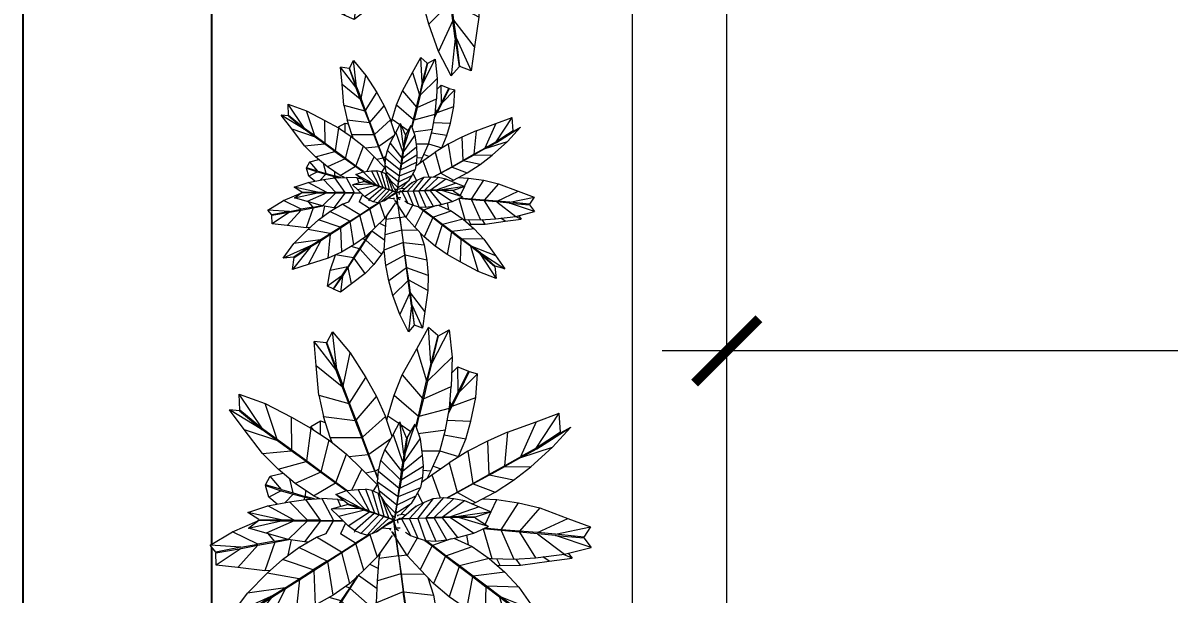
# Model space of a CAD drawing. Header units: inches. Extents: x 274208 to 641690, y -81912 to 129129.
# Drawn here: x 411490 to 412825, y 90688 to 91354 of the extents above; entities that cross this region are included whole.
import ezdxf

# ---------------------------------------------------------------- set-up
doc = ezdxf.new("R2010")
doc.units = ezdxf.units.IN
doc.header["$MEASUREMENT"] = 0
doc.set_wipeout_variables(frame=1)
doc.header["$PDMODE"] = 3
for name, color, linetype, lineweight in [('03.Manh', 251, 'Continuous', 13), ('08.Dim', 156, 'Continuous', 15), ('NOI THAT-Interior', 8, 'Continuous', 13)]:
    doc.layers.add(name, color=color, linetype=linetype, lineweight=lineweight)
doc.layers.add('NET VUA', color=143, linetype='Continuous')
doc.styles.add('TT5_Text Dim', font='hoatbif.shx', dxfattribs={"width": 0.6})
doc.dimstyles.new('TT5_Dim 1-75', dxfattribs={"dimscale": 75, "dimtxt": 2.2, "dimasz": 1, "dimexe": 1, "dimexo": 0.5, "dimgap": 0.5, "dimtad": 1, "dimdec": 0, "dimzin": 0, "dimdsep": 46, "dimtxsty": 'TT5_Text Dim', "dimblk": 'ARCHTICK', "dimcen": 0, "dimdle": 1, "dimclrd": 256, "dimclre": 256, "dimclrt": 1, "dimadec": 0, "dimazin": 0, "dimtfac": 0.015, "dimtdec": 0, "dimtix": 1, "dimtmove": 2, "dimatfit": 3, "dimldrblk": 'DOT', "dimfxl": 1, "dimtolj": 1, "dimtzin": 0, "dimlwd": -1, "dimlwe": -1, "dimarcsym": 1})

# ---------------------------------------------------------------- blocks, each defined once
blk = doc.blocks.new('_ARCHTICK')
at = {"color": 0, "linetype": 'ByBlock', "const_width": 0.15}
blk.add_lwpolyline([(-0.5, -0.5), (0.5, 0.5)], dxfattribs=at)
blk = doc.blocks.new('*D65')
at = {"layer": '08.Dim', "transparency": 16777216}
for p, q in [((412310, 90854.6), (412310, 91046.3)), ((420210, 90854.6), (420210, 91046.3)), ((420285, 90971.3), (412235, 90971.3))]:
    blk.add_line(p, q, dxfattribs=at)
at = {"layer": 'Defpoints', "color": 0, "transparency": 16777216}
for p in [(412310, 90971.3), (412310, 90817.1), (420210, 90817.1)]:
    blk.add_point(p, dxfattribs=at)
at = {"layer": '08.Dim', "transparency": 16777216, "xscale": 75, "yscale": 75, "zscale": 75, "rotation": 180}
blk.add_blockref('_ARCHTICK', (412310, 90971.3), dxfattribs=at)
at = {"layer": '08.Dim', "transparency": 16777216, "xscale": 75, "yscale": 75, "zscale": 75}
blk.add_blockref('_ARCHTICK', (420210, 90971.3), dxfattribs=at)
at = {"layer": '08.Dim', "color": 1, "transparency": 16777216, "insert": (416260, 91091.3), "char_height": 165, "attachment_point": 5, "style": 'TT5_Text Dim'}
blk.add_mtext('\\A1;7900', dxfattribs=at)
blk = doc.blocks.new('_DOT')
at = {"color": 1, "linetype": 'ByBlock'}
blk.add_line((-0.5, 0), (-1, 0), dxfattribs=at)
at = {"color": 1, "linetype": 'ByBlock', "const_width": 0.5}
blk.add_lwpolyline([(-0.25, 0, 1), (0.25, 0, 1)], format="xyb", close=True, dxfattribs=at)
blk = doc.blocks.new('cay03')
at = {"color": 0}
blk.add_wipeout([(-14565.900601, -4425.866432), (-14565.900405, -4425.866554), (-14565.899488, -4425.867263), (-14565.898872, -4425.867984), (-14565.898434, -4425.868509), (-14565.898586, -4425.868885), (-14565.898705, -4425.869177), (-14565.899496, -4425.869074), (-14565.900276, -4425.868845), (-14565.900106, -4425.869202), (-14565.899467, -4425.87094), (-14565.900075, -4425.870874), (-14565.90009, -4425.870892), (-14565.900004, -4425.871424), (-14565.900754, -4425.870915), (-14565.901476, -4425.870262), (-14565.901562, -4425.870343), (-14565.901683, -4425.872041), (-14565.902136, -4425.872073), (-14565.902366, -4425.872273), (-14565.902865, -4425.87152), (-14565.903272, -4425.870681), (-14565.903292, -4425.870639), (-14565.903307, -4425.87062), (-14565.903307, -4425.870596), (-14565.903325, -4425.87055), (-14565.903323, -4425.870624), (-14565.903551, -4425.871014), (-14565.903809, -4425.870336), (-14565.903885, -4425.87001), (-14565.904121, -4425.870313), (-14565.904514, -4425.870441), (-14565.904355, -4425.869892), (-14565.904259, -4425.869473), (-14565.904162, -4425.869056), (-14565.904107, -4425.868815), (-14565.904116, -4425.868721), (-14565.904194, -4425.869049), (-14565.904296, -4425.869467), (-14565.904396, -4425.869884), (-14565.904537, -4425.87044), (-14565.904843, -4425.870286), (-14565.904969, -4425.869854), (-14565.905617, -4425.870584), (-14565.907087, -4425.871798), (-14565.907068, -4425.871447), (-14565.907089, -4425.871437), (-14565.907649, -4425.871482), (-14565.907355, -4425.87056), (-14565.906919, -4425.86963), (-14565.90658, -4425.868963), (-14565.906603, -4425.868961), (-14565.906557, -4425.868924), (-14565.906517, -4425.868858), (-14565.906623, -4425.868949), (-14565.906828, -4425.868622), (-14565.906786, -4425.868456), (-14565.906983, -4425.868526), (-14565.907717, -4425.868718), (-14565.908748, -4425.868848), (-14565.909578, -4425.868957), (-14565.909543, -4425.868532), (-14565.909556, -4425.868513), (-14565.909556, -4425.868513), (-14565.909556, -4425.868513), (-14565.909556, -4425.868513), (-14565.909556, -4425.868513), (-14565.909556, -4425.868513), (-14565.909556, -4425.868513), (-14565.909556, -4425.868513), (-14565.909556, -4425.868513), (-14565.909556, -4425.868513), (-14565.909556, -4425.868513), (-14565.909543, -4425.868532), (-14565.909556, -4425.868513), (-14565.909938, -4425.868335), (-14565.90923, -4425.867689), (-14565.908401, -4425.867113), (-14565.907754, -4425.866717), (-14565.907073, -4425.866378), (-14565.906924, -4425.866321), (-14565.907089, -4425.866294), (-14565.907828, -4425.866105), (-14565.908543, -4425.865851), (-14565.909468, -4425.865381), (-14565.910218, -4425.865006), (-14565.90995, -4425.864673), (-14565.908988, -4425.864883), (-14565.908369, -4425.865001), (-14565.90775, -4425.86512), (-14565.907499, -4425.865168), (-14565.907567, -4425.865123), (-14565.907743, -4425.865088), (-14565.908361, -4425.864965), (-14565.908979, -4425.864842), (-14565.909949, -4425.86465), (-14565.910165, -4425.864289), (-14565.909218, -4425.864152), (-14565.90867, -4425.864145), (-14565.908891, -4425.863939), (-14565.908755, -4425.86356), (-14565.90804, -4425.863895), (-14565.90754, -4425.864116), (-14565.90739, -4425.864183), (-14565.907267, -4425.864199), (-14565.907524, -4425.864082), (-14565.908021, -4425.863857), (-14565.908748, -4425.863537), (-14565.908681, -4425.863248), (-14565.907858, -4425.863266), (-14565.90703, -4425.863407), (-14565.906403, -4425.863563), (-14565.905792, -4425.863786), (-14565.905764, -4425.8638), (-14565.905982, -4425.863476), (-14565.906363, -4425.86281), (-14565.906702, -4425.862123), (-14565.907102, -4425.861151), (-14565.907429, -4425.860366), (-14565.906774, -4425.860285), (-14565.906187, -4425.861113), (-14565.905859, -4425.861647), (-14565.905531, -4425.862183), (-14565.905204, -4425.862718), (-14565.904876, -4425.863254), (-14565.904548, -4425.863788), (-14565.904336, -4425.864138), (-14565.904335, -4425.864114), (-14565.904536, -4425.863779), (-14565.90486, -4425.863242), (-14565.905186, -4425.862704), (-14565.90551, -4425.862167), (-14565.905834, -4425.861629), (-14565.90616, -4425.861092), (-14565.90676, -4425.86027), (-14565.906961, -4425.859937), (-14565.906239, -4425.860544), (-14565.905526, -4425.861271), (-14565.905041, -4425.861852), (-14565.904601, -4425.862474), (-14565.904351, -4425.862903), (-14565.904347, -4425.862404), (-14565.904269, -4425.861646), (-14565.904123, -4425.860901), (-14565.903794, -4425.859917), (-14565.903534, -4425.85912), (-14565.903166, -4425.859336), (-14565.903191, -4425.859721), (-14565.903157, -4425.859649), (-14565.903142, -4425.859333), (-14565.902817, -4425.859066), (-14565.902581, -4425.859855), (-14565.902419, -4425.859708), (-14565.90228, -4425.860505), (-14565.902101, -4425.861491), (-14565.902062, -4425.862198), (-14565.902068, -4425.862308), (-14565.901841, -4425.862028), (-14565.901344, -4425.861519), (-14565.900555, -4425.860921), (-14565.899921, -4425.860432), (-14565.900041, -4425.860906), (-14565.900661, -4425.86167), (-14565.900689, -4425.861709), (-14565.900645, -4425.861715), (-14565.900632, -4425.861696), (-14565.900023, -4425.860918), (-14565.899427, -4425.860837), (-14565.899734, -4425.861746), (-14565.900178, -4425.862652), (-14565.900522, -4425.863304), (-14565.900911, -4425.863919), (-14565.901347, -4425.864486), (-14565.901547, -4425.864692), (-14565.900949, -4425.864465), (-14565.900203, -4425.864304), (-14565.899447, -4425.864215), (-14565.898689, -4425.864193), (-14565.897656, -4425.8643), (-14565.896821, -4425.864381), (-14565.896951, -4425.864786), (-14565.897924, -4425.864938), (-14565.898545, -4425.86505), (-14565.89885, -4425.865105), (-14565.898668, -4425.865109), (-14565.898539, -4425.865087), (-14565.897918, -4425.864978), (-14565.896944, -4425.864808), (-14565.896613, -4425.865068), (-14565.897447, -4425.865537), (-14565.898383, -4425.865911), (-14565.899104, -4425.866152), (-14565.899844, -4425.866328)], dxfattribs=at)
for p, q in [((-14565.902817, -4425.859066), (-14565.903188, -4425.86032)), ((-14565.903142, -4425.859333), (-14565.902817, -4425.859066)), ((-14565.902542, -4425.859983), (-14565.902817, -4425.859066)), ((-14565.903794, -4425.859917), (-14565.903534, -4425.85912)), ((-14565.903231, -4425.860318), (-14565.903534, -4425.85912)), ((-14565.903534, -4425.85912), (-14565.903166, -4425.859336)), ((-14565.903166, -4425.859336), (-14565.903231, -4425.860318)), ((-14565.903188, -4425.86032), (-14565.903142, -4425.859333)), ((-14565.903192, -4425.859721), (-14565.903158, -4425.859653)), ((-14565.902582, -4425.859856), (-14565.902419, -4425.859708)), ((-14565.902419, -4425.859708), (-14565.902538, -4425.860017)), ((-14565.90228, -4425.860505), (-14565.902419, -4425.859708)), ((-14565.906774, -4425.860285), (-14565.907429, -4425.860366)), ((-14565.906961, -4425.859937), (-14565.906239, -4425.860544)), ((-14565.90616, -4425.861092), (-14565.906961, -4425.859937)), ((-14565.90676, -4425.86027), (-14565.906961, -4425.859937)), ((-14565.906774, -4425.860285), (-14565.906187, -4425.861113)), ((-14565.90616, -4425.861092), (-14565.90676, -4425.86027)), ((-14565.904123, -4425.860901), (-14565.903794, -4425.859917)), ((-14565.903256, -4425.860947), (-14565.903794, -4425.859917)), ((-14565.90322, -4425.86095), (-14565.902542, -4425.859983)), ((-14565.902381, -4425.860979), (-14565.902542, -4425.859983)), ((-14565.906187, -4425.861113), (-14565.907429, -4425.860366)), ((-14565.907102, -4425.861151), (-14565.907429, -4425.860366)), ((-14565.906239, -4425.860544), (-14565.905526, -4425.861271)), ((-14565.905834, -4425.861629), (-14565.906239, -4425.860544)), ((-14565.903231, -4425.860318), (-14565.903256, -4425.860947)), ((-14565.903188, -4425.86032), (-14565.90322, -4425.86095)), ((-14565.90228, -4425.860505), (-14565.902423, -4425.860727)), ((-14565.902101, -4425.861491), (-14565.90228, -4425.860505)), ((-14565.900661, -4425.86167), (-14565.899921, -4425.860432)), ((-14565.900555, -4425.860921), (-14565.899921, -4425.860432)), ((-14565.899921, -4425.860432), (-14565.900041, -4425.860906)), ((-14565.905834, -4425.861629), (-14565.90616, -4425.861092)), ((-14565.904269, -4425.861646), (-14565.904123, -4425.860901)), ((-14565.904123, -4425.860901), (-14565.903283, -4425.861577)), ((-14565.903256, -4425.860947), (-14565.903283, -4425.861577)), ((-14565.903231, -4425.861156), (-14565.903262, -4425.861077)), ((-14565.90322, -4425.86095), (-14565.90325, -4425.861578)), ((-14565.90325, -4425.861578), (-14565.902381, -4425.860979)), ((-14565.902302, -4425.861735), (-14565.902381, -4425.860979)), ((-14565.901344, -4425.861519), (-14565.900555, -4425.860921)), ((-14565.900994, -4425.862153), (-14565.900555, -4425.860921)), ((-14565.900041, -4425.860906), (-14565.900661, -4425.86167)), ((-14565.900632, -4425.861696), (-14565.899427, -4425.860837)), ((-14565.900632, -4425.861696), (-14565.900023, -4425.860918)), ((-14565.900023, -4425.860918), (-14565.899427, -4425.860837)), ((-14565.899427, -4425.860837), (-14565.899734, -4425.861746)), ((-14565.907102, -4425.861151), (-14565.905859, -4425.861647)), ((-14565.906702, -4425.862123), (-14565.907102, -4425.861151)), ((-14565.906187, -4425.861113), (-14565.905859, -4425.861647)), ((-14565.90551, -4425.862167), (-14565.905526, -4425.861271)), ((-14565.905041, -4425.861852), (-14565.905526, -4425.861271)), ((-14565.902101, -4425.861491), (-14565.902312, -4425.861646)), ((-14565.902062, -4425.862198), (-14565.902101, -4425.861491)), ((-14565.905531, -4425.862183), (-14565.905859, -4425.861647)), ((-14565.905834, -4425.861629), (-14565.90551, -4425.862167)), ((-14565.905041, -4425.861852), (-14565.905186, -4425.862704)), ((-14565.904601, -4425.862474), (-14565.905041, -4425.861852)), ((-14565.904347, -4425.862404), (-14565.904269, -4425.861646)), ((-14565.903308, -4425.862206), (-14565.904269, -4425.861646)), ((-14565.903283, -4425.861577), (-14565.903308, -4425.862206)), ((-14565.90325, -4425.861578), (-14565.90328, -4425.862208)), ((-14565.90328, -4425.862208), (-14565.902302, -4425.861735)), ((-14565.902292, -4425.862496), (-14565.902302, -4425.861735)), ((-14565.901841, -4425.862028), (-14565.901344, -4425.861519)), ((-14565.901344, -4425.861519), (-14565.901328, -4425.862638)), ((-14565.900661, -4425.86167), (-14565.900994, -4425.862153)), ((-14565.900632, -4425.861696), (-14565.900968, -4425.862178)), ((-14565.900968, -4425.862178), (-14565.899734, -4425.861746)), ((-14565.90069, -4425.861709), (-14565.900646, -4425.861715)), ((-14565.899734, -4425.861746), (-14565.900178, -4425.862652)), ((-14565.906702, -4425.862123), (-14565.905531, -4425.862183)), ((-14565.906702, -4425.862123), (-14565.906363, -4425.86281)), ((-14565.905204, -4425.862718), (-14565.905531, -4425.862183)), ((-14565.905186, -4425.862704), (-14565.90551, -4425.862167)), ((-14565.903308, -4425.862206), (-14565.903334, -4425.862801)), ((-14565.90328, -4425.862208), (-14565.903311, -4425.862837)), ((-14565.90327, -4425.861991), (-14565.903299, -4425.861957)), ((-14565.902062, -4425.862198), (-14565.902295, -4425.862321)), ((-14565.902292, -4425.862586), (-14565.901841, -4425.862028)), ((-14565.902068, -4425.862309), (-14565.902062, -4425.862198)), ((-14565.901841, -4425.862028), (-14565.901661, -4425.863121)), ((-14565.900994, -4425.862153), (-14565.901328, -4425.862638)), ((-14565.900968, -4425.862178), (-14565.901306, -4425.862659)), ((-14565.900869, -4425.861969), (-14565.900805, -4425.861943)), ((-14565.90486, -4425.863242), (-14565.904601, -4425.862474)), ((-14565.904216, -4425.863136), (-14565.904601, -4425.862474)), ((-14565.904351, -4425.862906), (-14565.904347, -4425.862404)), ((-14565.903923, -4425.862586), (-14565.904347, -4425.862404)), ((-14565.90407, -4425.863003), (-14565.903918, -4425.862577)), ((-14565.903918, -4425.862577), (-14565.903703, -4425.863134)), ((-14565.903918, -4425.862577), (-14565.903708, -4425.863705)), ((-14565.903915, -4425.862589), (-14565.903473, -4425.862777)), ((-14565.903685, -4425.863134), (-14565.903404, -4425.86266)), ((-14565.903404, -4425.86266), (-14565.903675, -4425.863707)), ((-14565.903151, -4425.863158), (-14565.903404, -4425.86266)), ((-14565.903302, -4425.862632), (-14565.903325, -4425.862611)), ((-14565.903311, -4425.862837), (-14565.902292, -4425.862496)), ((-14565.902686, -4425.863192), (-14565.902292, -4425.862586)), ((-14565.902301, -4425.8626), (-14565.902292, -4425.862496)), ((-14565.902292, -4425.862586), (-14565.901996, -4425.863606)), ((-14565.901328, -4425.862638), (-14565.901661, -4425.863121)), ((-14565.901642, -4425.86314), (-14565.901306, -4425.862659)), ((-14565.901306, -4425.862659), (-14565.900178, -4425.862652)), ((-14565.901188, -4425.862434), (-14565.901136, -4425.862417)), ((-14565.900178, -4425.862652), (-14565.900522, -4425.863304)), ((-14565.906363, -4425.86281), (-14565.905204, -4425.862718)), ((-14565.906363, -4425.86281), (-14565.905982, -4425.863476)), ((-14565.904876, -4425.863254), (-14565.905204, -4425.862718)), ((-14565.905186, -4425.862704), (-14565.90486, -4425.863242)), ((-14565.904265, -4425.863527), (-14565.90407, -4425.863003)), ((-14565.90407, -4425.863003), (-14565.903685, -4425.863987)), ((-14565.903311, -4425.862837), (-14565.903312, -4425.862843)), ((-14565.901497, -4425.862882), (-14565.901456, -4425.862873)), ((-14565.908748, -4425.863537), (-14565.908681, -4425.863248)), ((-14565.908681, -4425.863248), (-14565.908021, -4425.863857)), ((-14565.907858, -4425.863266), (-14565.908681, -4425.863248)), ((-14565.907524, -4425.864082), (-14565.907858, -4425.863266)), ((-14565.90703, -4425.863407), (-14565.907858, -4425.863266)), ((-14565.906403, -4425.863563), (-14565.90703, -4425.863407)), ((-14565.907028, -4425.864231), (-14565.90703, -4425.863407)), ((-14565.905982, -4425.863476), (-14565.904876, -4425.863254)), ((-14565.905982, -4425.863476), (-14565.905556, -4425.864109)), ((-14565.904548, -4425.863788), (-14565.904876, -4425.863254)), ((-14565.90486, -4425.863242), (-14565.904536, -4425.863779)), ((-14565.904536, -4425.863779), (-14565.904216, -4425.863136)), ((-14565.90417, -4425.863268), (-14565.904216, -4425.863136)), ((-14565.904154, -4425.863228), (-14565.904188, -4425.863217)), ((-14565.903703, -4425.863134), (-14565.903708, -4425.863705)), ((-14565.903706, -4425.863361), (-14565.903682, -4425.863368)), ((-14565.903685, -4425.863134), (-14565.903675, -4425.863707)), ((-14565.903657, -4425.863989), (-14565.903151, -4425.863158)), ((-14565.902983, -4425.863712), (-14565.903151, -4425.863158)), ((-14565.903076, -4425.86341), (-14565.902748, -4425.86334)), ((-14565.90295, -4425.863836), (-14565.902686, -4425.863192)), ((-14565.90233, -4425.864089), (-14565.902686, -4425.863192)), ((-14565.901661, -4425.863121), (-14565.901996, -4425.863606)), ((-14565.90198, -4425.863619), (-14565.901642, -4425.86314)), ((-14565.901782, -4425.863296), (-14565.901747, -4425.863289)), ((-14565.901642, -4425.86314), (-14565.900522, -4425.863304)), ((-14565.900522, -4425.863304), (-14565.900911, -4425.863919)), ((-14565.908891, -4425.863939), (-14565.908755, -4425.86356)), ((-14565.908755, -4425.86356), (-14565.90804, -4425.863895)), ((-14565.908748, -4425.863537), (-14565.908021, -4425.863857)), ((-14565.908021, -4425.863857), (-14565.907524, -4425.864082)), ((-14565.906403, -4425.863563), (-14565.906503, -4425.864322)), ((-14565.905792, -4425.863786), (-14565.906403, -4425.863563)), ((-14565.905957, -4425.864451), (-14565.905792, -4425.863786)), ((-14565.905766, -4425.863799), (-14565.905792, -4425.863786)), ((-14565.905556, -4425.864109), (-14565.904548, -4425.863788)), ((-14565.904337, -4425.864136), (-14565.904548, -4425.863788)), ((-14565.904536, -4425.863779), (-14565.904337, -4425.864112)), ((-14565.904328, -4425.863891), (-14565.904265, -4425.863527)), ((-14565.903662, -4425.86427), (-14565.904265, -4425.863527)), ((-14565.903708, -4425.863705), (-14565.903685, -4425.863987)), ((-14565.903675, -4425.863707), (-14565.903657, -4425.863989)), ((-14565.903638, -4425.864272), (-14565.902983, -4425.863712)), ((-14565.902881, -4425.864092), (-14565.902983, -4425.863712)), ((-14565.901996, -4425.863606), (-14565.90233, -4425.864089)), ((-14565.902316, -4425.8641), (-14565.90198, -4425.863619)), ((-14565.902068, -4425.863711), (-14565.902041, -4425.863706)), ((-14565.90198, -4425.863619), (-14565.900911, -4425.863919)), ((-14565.910165, -4425.864289), (-14565.909218, -4425.864152)), ((-14565.909218, -4425.864152), (-14565.908209, -4425.86414)), ((-14565.908361, -4425.864965), (-14565.909218, -4425.864152)), ((-14565.90804, -4425.863895), (-14565.908891, -4425.863939)), ((-14565.908669, -4425.864147), (-14565.908891, -4425.863939)), ((-14565.90745, -4425.864175), (-14565.908209, -4425.86414)), ((-14565.907743, -4425.865088), (-14565.908209, -4425.86414)), ((-14565.90804, -4425.863895), (-14565.90754, -4425.864116)), ((-14565.907679, -4425.864165), (-14565.90754, -4425.864116)), ((-14565.90739, -4425.864183), (-14565.90754, -4425.864116)), ((-14565.907266, -4425.8642), (-14565.907524, -4425.864082)), ((-14565.906696, -4425.864275), (-14565.90745, -4425.864175)), ((-14565.907127, -4425.86521), (-14565.90745, -4425.864175)), ((-14565.905952, -4425.864451), (-14565.906696, -4425.864275)), ((-14565.90653, -4425.865218), (-14565.906696, -4425.864275)), ((-14565.905113, -4425.864692), (-14565.905556, -4425.864109)), ((-14565.90434, -4425.864252), (-14565.904328, -4425.863891)), ((-14565.90434, -4425.864252), (-14565.903618, -4425.864836)), ((-14565.904297, -4425.864611), (-14565.90434, -4425.864252)), ((-14565.90364, -4425.864553), (-14565.904328, -4425.863891)), ((-14565.903685, -4425.863987), (-14565.903662, -4425.86427)), ((-14565.903655, -4425.864043), (-14565.903682, -4425.864037)), ((-14565.903662, -4425.86427), (-14565.90364, -4425.864553)), ((-14565.903657, -4425.863989), (-14565.903638, -4425.864272)), ((-14565.903638, -4425.864272), (-14565.90362, -4425.864554)), ((-14565.90362, -4425.864554), (-14565.902881, -4425.864092)), ((-14565.902927, -4425.863927), (-14565.902663, -4425.864572)), ((-14565.902826, -4425.864459), (-14565.902881, -4425.864092)), ((-14565.90233, -4425.864089), (-14565.902663, -4425.864572)), ((-14565.902653, -4425.864581), (-14565.902316, -4425.8641)), ((-14565.902401, -4425.864216), (-14565.902422, -4425.864222)), ((-14565.902405, -4425.864227), (-14565.902401, -4425.864216)), ((-14565.902401, -4425.864216), (-14565.902387, -4425.86417)), ((-14565.902358, -4425.864128), (-14565.902334, -4425.864126)), ((-14565.902316, -4425.8641), (-14565.901347, -4425.864486)), ((-14565.900911, -4425.863919), (-14565.901347, -4425.864486)), ((-14565.900203, -4425.864304), (-14565.899447, -4425.864215)), ((-14565.899447, -4425.864215), (-14565.899784, -4425.865274)), ((-14565.899447, -4425.864215), (-14565.898689, -4425.864193)), ((-14565.898689, -4425.864193), (-14565.899165, -4425.865162)), ((-14565.898689, -4425.864193), (-14565.897656, -4425.8643)), ((-14565.90995, -4425.864673), (-14565.910218, -4425.865006)), ((-14565.908979, -4425.864842), (-14565.910165, -4425.864289)), ((-14565.909949, -4425.86465), (-14565.910165, -4425.864289)), ((-14565.90995, -4425.864673), (-14565.908988, -4425.864883)), ((-14565.908979, -4425.864842), (-14565.909949, -4425.86465)), ((-14565.90524, -4425.864735), (-14565.905952, -4425.864451)), ((-14565.905952, -4425.864451), (-14565.905916, -4425.865071)), ((-14565.905329, -4425.864411), (-14565.905421, -4425.864663)), ((-14565.905113, -4425.864692), (-14565.904327, -4425.864368)), ((-14565.904297, -4425.864611), (-14565.903595, -4425.865119)), ((-14565.904157, -4425.864904), (-14565.904297, -4425.864611)), ((-14565.90364, -4425.864553), (-14565.903618, -4425.864836)), ((-14565.90362, -4425.864554), (-14565.9036, -4425.864837)), ((-14565.9036, -4425.864837), (-14565.902826, -4425.864459)), ((-14565.902833, -4425.864838), (-14565.902653, -4425.864581)), ((-14565.902663, -4425.864572), (-14565.902827, -4425.864811)), ((-14565.902826, -4425.864814), (-14565.902826, -4425.864459)), ((-14565.902683, -4425.8646), (-14565.902692, -4425.864635)), ((-14565.902653, -4425.864581), (-14565.901812, -4425.864964)), ((-14565.901347, -4425.864486), (-14565.901812, -4425.864964)), ((-14565.901545, -4425.864691), (-14565.900949, -4425.864465)), ((-14565.901023, -4425.865498), (-14565.900949, -4425.864465)), ((-14565.900949, -4425.864465), (-14565.900203, -4425.864304)), ((-14565.900203, -4425.864304), (-14565.900403, -4425.865386)), ((-14565.897656, -4425.8643), (-14565.898545, -4425.86505)), ((-14565.897924, -4425.864938), (-14565.896821, -4425.864381)), ((-14565.897656, -4425.8643), (-14565.896821, -4425.864381)), ((-14565.896821, -4425.864381), (-14565.896951, -4425.864786)), ((-14565.908988, -4425.864883), (-14565.910218, -4425.865006)), ((-14565.909468, -4425.865381), (-14565.910218, -4425.865006)), ((-14565.909468, -4425.865381), (-14565.908369, -4425.865001)), ((-14565.908988, -4425.864883), (-14565.908369, -4425.865001)), ((-14565.908361, -4425.864965), (-14565.908979, -4425.864842)), ((-14565.90775, -4425.86512), (-14565.908369, -4425.865001)), ((-14565.908361, -4425.864965), (-14565.907743, -4425.865088)), ((-14565.906348, -4425.865149), (-14565.905786, -4425.865048)), ((-14565.905786, -4425.865048), (-14565.9054, -4425.865003)), ((-14565.905196, -4425.865717), (-14565.905786, -4425.865048)), ((-14565.904904, -4425.865751), (-14565.9054, -4425.865003)), ((-14565.9054, -4425.865003), (-14565.905023, -4425.865008)), ((-14565.90524, -4425.864735), (-14565.905252, -4425.865006)), ((-14565.905005, -4425.864834), (-14565.90524, -4425.864735)), ((-14565.904847, -4425.865038), (-14565.905113, -4425.864692)), ((-14565.905023, -4425.865008), (-14565.904656, -4425.865068)), ((-14565.904613, -4425.865784), (-14565.905023, -4425.865008)), ((-14565.904656, -4425.865068), (-14565.904368, -4425.865211)), ((-14565.904321, -4425.865818), (-14565.904656, -4425.865068)), ((-14565.904467, -4425.865163), (-14565.904119, -4425.864979)), ((-14565.904157, -4425.864904), (-14565.903573, -4425.865402)), ((-14565.904009, -4425.865188), (-14565.904157, -4425.864904)), ((-14565.903628, -4425.864712), (-14565.903609, -4425.864714)), ((-14565.903595, -4425.865119), (-14565.903618, -4425.864836)), ((-14565.9036, -4425.864837), (-14565.903581, -4425.865119)), ((-14565.903581, -4425.865119), (-14565.902826, -4425.864814)), ((-14565.902897, -4425.865087), (-14565.902826, -4425.864814)), ((-14565.90277, -4425.864747), (-14565.902784, -4425.864747)), ((-14565.901812, -4425.864964), (-14565.902279, -4425.865429)), ((-14565.901642, -4425.86561), (-14565.901666, -4425.864814)), ((-14565.898545, -4425.86505), (-14565.899165, -4425.865162)), ((-14565.897924, -4425.864938), (-14565.898545, -4425.86505)), ((-14565.897918, -4425.864978), (-14565.898539, -4425.865087)), ((-14565.896951, -4425.864786), (-14565.897924, -4425.864938)), ((-14565.897918, -4425.864978), (-14565.896944, -4425.864808)), ((-14565.897918, -4425.864978), (-14565.896613, -4425.865068)), ((-14565.896613, -4425.865068), (-14565.897447, -4425.865537)), ((-14565.896944, -4425.864808), (-14565.896613, -4425.865068)), ((-14565.908543, -4425.865851), (-14565.909468, -4425.865381)), ((-14565.908543, -4425.865851), (-14565.90775, -4425.86512)), ((-14565.907828, -4425.866105), (-14565.907131, -4425.865238)), ((-14565.907131, -4425.865238), (-14565.90775, -4425.86512)), ((-14565.907743, -4425.865088), (-14565.907127, -4425.86521)), ((-14565.907565, -4425.865124), (-14565.907499, -4425.865168)), ((-14565.906767, -4425.865309), (-14565.907131, -4425.865238)), ((-14565.906723, -4425.865291), (-14565.907127, -4425.86521)), ((-14565.907127, -4425.86524), (-14565.907107, -4425.865215)), ((-14565.906848, -4425.865339), (-14565.906348, -4425.865149)), ((-14565.906363, -4425.865596), (-14565.906848, -4425.865339)), ((-14565.905779, -4425.865652), (-14565.906848, -4425.865339)), ((-14565.905487, -4425.865685), (-14565.906348, -4425.865149)), ((-14565.904028, -4425.865851), (-14565.904368, -4425.865211)), ((-14565.904368, -4425.865211), (-14565.904089, -4425.865363)), ((-14565.904089, -4425.865363), (-14565.903716, -4425.865696)), ((-14565.903737, -4425.865884), (-14565.904089, -4425.865363)), ((-14565.904009, -4425.865188), (-14565.903552, -4425.865684)), ((-14565.903872, -4425.865357), (-14565.904009, -4425.865188)), ((-14565.903573, -4425.865402), (-14565.903595, -4425.865119)), ((-14565.903581, -4425.865119), (-14565.903563, -4425.865402)), ((-14565.903573, -4425.865402), (-14565.903552, -4425.865684)), ((-14565.903563, -4425.865402), (-14565.902897, -4425.865087)), ((-14565.903563, -4425.865402), (-14565.903544, -4425.865684)), ((-14565.903544, -4425.865684), (-14565.902977, -4425.86535)), ((-14565.902279, -4425.865429), (-14565.903099, -4425.866002)), ((-14565.903091, -4425.865518), (-14565.902977, -4425.86535)), ((-14565.902977, -4425.86535), (-14565.902897, -4425.865087)), ((-14565.902904, -4425.865108), (-14565.902279, -4425.865429)), ((-14565.902262, -4425.865724), (-14565.90231, -4425.865451)), ((-14565.900403, -4425.865386), (-14565.901023, -4425.865498)), ((-14565.900399, -4425.865409), (-14565.90102, -4425.865518)), ((-14565.900529, -4425.865409), (-14565.900511, -4425.865429)), ((-14565.899784, -4425.865274), (-14565.900403, -4425.865386)), ((-14565.899779, -4425.865302), (-14565.900399, -4425.865409)), ((-14565.900399, -4425.865409), (-14565.899844, -4425.866328)), ((-14565.900077, -4425.865328), (-14565.900055, -4425.86535)), ((-14565.899165, -4425.865162), (-14565.899784, -4425.865274)), ((-14565.899159, -4425.865194), (-14565.899779, -4425.865302)), ((-14565.899779, -4425.865302), (-14565.899104, -4425.866152)), ((-14565.899618, -4425.865244), (-14565.899586, -4425.865268)), ((-14565.899162, -4425.865162), (-14565.899115, -4425.865187)), ((-14565.898539, -4425.865087), (-14565.899159, -4425.865194)), ((-14565.899159, -4425.865194), (-14565.898383, -4425.865911)), ((-14565.898973, -4425.865128), (-14565.898771, -4425.865129)), ((-14565.898851, -4425.865105), (-14565.898664, -4425.86511)), ((-14565.898539, -4425.865087), (-14565.897447, -4425.865537)), ((-14565.907828, -4425.866105), (-14565.908543, -4425.865851)), ((-14565.906363, -4425.865615), (-14565.906907, -4425.865875)), ((-14565.905781, -4425.865683), (-14565.906907, -4425.865875)), ((-14565.906801, -4425.865824), (-14565.906587, -4425.865478)), ((-14565.906465, -4425.866085), (-14565.905488, -4425.865713)), ((-14565.906363, -4425.865596), (-14565.905779, -4425.865652)), ((-14565.906363, -4425.865615), (-14565.905781, -4425.865683)), ((-14565.905982, -4425.865661), (-14565.90597, -4425.865634)), ((-14565.905919, -4425.866351), (-14565.905196, -4425.865742)), ((-14565.905781, -4425.865683), (-14565.905488, -4425.865713)), ((-14565.905779, -4425.865652), (-14565.905487, -4425.865685)), ((-14565.905543, -4425.866473), (-14565.904904, -4425.865772)), ((-14565.905196, -4425.865742), (-14565.905488, -4425.865713)), ((-14565.905487, -4425.865685), (-14565.905196, -4425.865717)), ((-14565.905317, -4425.865704), (-14565.905325, -4425.86573)), ((-14565.905196, -4425.865717), (-14565.904904, -4425.865751)), ((-14565.904904, -4425.865772), (-14565.905196, -4425.865742)), ((-14565.905167, -4425.866546), (-14565.904612, -4425.865801)), ((-14565.904904, -4425.865751), (-14565.904613, -4425.865784)), ((-14565.904612, -4425.865801), (-14565.904904, -4425.865772)), ((-14565.904799, -4425.866561), (-14565.904322, -4425.865832)), ((-14565.904672, -4425.865778), (-14565.904676, -4425.865796)), ((-14565.904321, -4425.865818), (-14565.904613, -4425.865784)), ((-14565.904322, -4425.865832), (-14565.904612, -4425.865801)), ((-14565.904499, -4425.866492), (-14565.90403, -4425.865862)), ((-14565.90403, -4425.865862), (-14565.904322, -4425.865832)), ((-14565.904028, -4425.865851), (-14565.904321, -4425.865818)), ((-14565.904069, -4425.865859), (-14565.904081, -4425.865846)), ((-14565.90401, -4425.865865), (-14565.904033, -4425.865852)), ((-14565.903738, -4425.865891), (-14565.90403, -4425.865862)), ((-14565.903737, -4425.865884), (-14565.904028, -4425.865851)), ((-14565.903716, -4425.865696), (-14565.903697, -4425.865566)), ((-14565.90367, -4425.865819), (-14565.903714, -4425.86568)), ((-14565.903639, -4425.865805), (-14565.903662, -4425.86584)), ((-14565.903573, -4425.86573), (-14565.90351, -4425.865828)), ((-14565.903552, -4425.865586), (-14565.90356, -4425.865588)), ((-14565.90351, -4425.865828), (-14565.903552, -4425.865684)), ((-14565.903544, -4425.865684), (-14565.903507, -4425.865829)), ((-14565.903542, -4425.865722), (-14565.903519, -4425.865784)), ((-14565.903536, -4425.865744), (-14565.903517, -4425.865796)), ((-14565.90351, -4425.865828), (-14565.903462, -4425.86594)), ((-14565.903507, -4425.865829), (-14565.903393, -4425.865806)), ((-14565.903507, -4425.865829), (-14565.903462, -4425.86594)), ((-14565.902841, -4425.865828), (-14565.903462, -4425.86594)), ((-14565.90284, -4425.865833), (-14565.903462, -4425.86594)), ((-14565.903462, -4425.86594), (-14565.903196, -4425.865857)), ((-14565.903226, -4425.865718), (-14565.903222, -4425.865813)), ((-14565.903222, -4425.865813), (-14565.903196, -4425.865857)), ((-14565.903221, -4425.865865), (-14565.90322, -4425.865899)), ((-14565.903196, -4425.865857), (-14565.903145, -4425.865767)), ((-14565.903078, -4425.865958), (-14565.90284, -4425.865833)), ((-14565.90285, -4425.865827), (-14565.902841, -4425.865828)), ((-14565.902841, -4425.865828), (-14565.90285, -4425.865827)), ((-14565.902262, -4425.865724), (-14565.902841, -4425.865828)), ((-14565.90226, -4425.865732), (-14565.90284, -4425.865833)), ((-14565.902405, -4425.86575), (-14565.902403, -4425.865758)), ((-14565.901642, -4425.86561), (-14565.902262, -4425.865724)), ((-14565.90226, -4425.865732), (-14565.90164, -4425.865625)), ((-14565.90226, -4425.865732), (-14565.902137, -4425.866404)), ((-14565.901913, -4425.865673), (-14565.901919, -4425.865661)), ((-14565.901023, -4425.865498), (-14565.901642, -4425.86561)), ((-14565.90164, -4425.865625), (-14565.90102, -4425.865518)), ((-14565.90164, -4425.865625), (-14565.901367, -4425.866425)), ((-14565.901434, -4425.86559), (-14565.901444, -4425.865574)), ((-14565.90102, -4425.865518), (-14565.900601, -4425.866432)), ((-14565.900986, -4425.865492), (-14565.900971, -4425.86551)), ((-14565.897447, -4425.865537), (-14565.898383, -4425.865911)), ((-14565.907089, -4425.866294), (-14565.907828, -4425.866105)), ((-14565.90685, -4425.865903), (-14565.907089, -4425.866294)), ((-14565.906395, -4425.86612), (-14565.907073, -4425.866378)), ((-14565.906465, -4425.866085), (-14565.906907, -4425.865875)), ((-14565.905919, -4425.866351), (-14565.906465, -4425.866085)), ((-14565.905744, -4425.866903), (-14565.906319, -4425.866157)), ((-14565.906234, -4425.866198), (-14565.906255, -4425.866242)), ((-14565.903565, -4425.86612), (-14565.904246, -4425.866394)), ((-14565.904101, -4425.866294), (-14565.903738, -4425.865891)), ((-14565.903512, -4425.86595), (-14565.904083, -4425.866281)), ((-14565.903825, -4425.865884), (-14565.903824, -4425.865879)), ((-14565.903791, -4425.865878), (-14565.903616, -4425.865911)), ((-14565.903762, -4425.865881), (-14565.903586, -4425.865916)), ((-14565.903743, -4425.865884), (-14565.903743, -4425.865892)), ((-14565.903584, -4425.865916), (-14565.903738, -4425.865891)), ((-14565.903583, -4425.865911), (-14565.903737, -4425.865884)), ((-14565.903584, -4425.865916), (-14565.903648, -4425.866021)), ((-14565.903617, -4425.866288), (-14565.903565, -4425.86612)), ((-14565.903612, -4425.86627), (-14565.903599, -4425.866277)), ((-14565.903603, -4425.866292), (-14565.903554, -4425.866121)), ((-14565.903583, -4425.865911), (-14565.903596, -4425.865875)), ((-14565.903584, -4425.865916), (-14565.903497, -4425.865935)), ((-14565.903583, -4425.865911), (-14565.903495, -4425.865933)), ((-14565.903583, -4425.866173), (-14565.903553, -4425.866118)), ((-14565.903553, -4425.866114), (-14565.90358, -4425.866166)), ((-14565.903565, -4425.86612), (-14565.903512, -4425.86595)), ((-14565.903554, -4425.866121), (-14565.903504, -4425.865951)), ((-14565.903554, -4425.866121), (-14565.902992, -4425.866683)), ((-14565.903515, -4425.865959), (-14565.903484, -4425.865923)), ((-14565.903484, -4425.865923), (-14565.903512, -4425.86595)), ((-14565.903504, -4425.865951), (-14565.90348, -4425.865923)), ((-14565.903058, -4425.866531), (-14565.903504, -4425.865951)), ((-14565.9034, -4425.866086), (-14565.903504, -4425.865951)), ((-14565.903482, -4425.865926), (-14565.903484, -4425.865923)), ((-14565.903484, -4425.865923), (-14565.903482, -4425.865926)), ((-14565.903483, -4425.865981), (-14565.903482, -4425.86598)), ((-14565.903483, -4425.865981), (-14565.903483, -4425.865981)), ((-14565.90348, -4425.865923), (-14565.9034, -4425.866086)), ((-14565.903462, -4425.86594), (-14565.90348, -4425.865923)), ((-14565.903286, -4425.866235), (-14565.903462, -4425.86594)), ((-14565.903301, -4425.866216), (-14565.903462, -4425.86594)), ((-14565.90346, -4425.86601), (-14565.90346, -4425.86601)), ((-14565.903459, -4425.866012), (-14565.903459, -4425.86601)), ((-14565.903401, -4425.866086), (-14565.9034, -4425.866088)), ((-14565.9034, -4425.866086), (-14565.903058, -4425.866531)), ((-14565.9034, -4425.866088), (-14565.9034, -4425.866086)), ((-14565.9034, -4425.866086), (-14565.9034, -4425.866088)), ((-14565.903212, -4425.866332), (-14565.903191, -4425.866093)), ((-14565.903193, -4425.866096), (-14565.903207, -4425.866025)), ((-14565.903137, -4425.866029), (-14565.903191, -4425.866093)), ((-14565.903099, -4425.866002), (-14565.903097, -4425.866002)), ((-14565.902955, -4425.865981), (-14565.902195, -4425.86647)), ((-14565.899104, -4425.866152), (-14565.899844, -4425.866328)), ((-14565.898383, -4425.865911), (-14565.899104, -4425.866152)), ((-14565.907754, -4425.866717), (-14565.907073, -4425.866378)), ((-14565.906923, -4425.866321), (-14565.907089, -4425.866294)), ((-14565.907073, -4425.866378), (-14565.906325, -4425.867148)), ((-14565.905543, -4425.866473), (-14565.905919, -4425.866351)), ((-14565.905163, -4425.866659), (-14565.905744, -4425.866903)), ((-14565.905167, -4425.866546), (-14565.905543, -4425.866473)), ((-14565.905244, -4425.866532), (-14565.905163, -4425.866659)), ((-14565.905216, -4425.867121), (-14565.904707, -4425.866577)), ((-14565.904799, -4425.866561), (-14565.905167, -4425.866546)), ((-14565.905163, -4425.866659), (-14565.904921, -4425.866557)), ((-14565.905158, -4425.866672), (-14565.904892, -4425.866559)), ((-14565.904499, -4425.866492), (-14565.904799, -4425.866561)), ((-14565.904642, -4425.866525), (-14565.904707, -4425.866577)), ((-14565.904707, -4425.866577), (-14565.904478, -4425.866707)), ((-14565.904521, -4425.866973), (-14565.903722, -4425.866628)), ((-14565.904303, -4425.866438), (-14565.904499, -4425.866492)), ((-14565.903669, -4425.866458), (-14565.904489, -4425.866737)), ((-14565.904489, -4425.866737), (-14565.904402, -4425.866519)), ((-14565.903617, -4425.866288), (-14565.904402, -4425.866519)), ((-14565.904402, -4425.866519), (-14565.904246, -4425.866394)), ((-14565.904246, -4425.866394), (-14565.904083, -4425.866281)), ((-14565.903775, -4425.866798), (-14565.903722, -4425.866628)), ((-14565.90375, -4425.866802), (-14565.903702, -4425.866631)), ((-14565.903722, -4425.866628), (-14565.903669, -4425.866458)), ((-14565.903702, -4425.866631), (-14565.903653, -4425.866461)), ((-14565.903081, -4425.867296), (-14565.903702, -4425.866631)), ((-14565.903669, -4425.866458), (-14565.903617, -4425.866288)), ((-14565.903653, -4425.866461), (-14565.903603, -4425.866292)), ((-14565.902982, -4425.86707), (-14565.903653, -4425.866461)), ((-14565.903639, -4425.866357), (-14565.903614, -4425.866326)), ((-14565.902939, -4425.866844), (-14565.903603, -4425.866292)), ((-14565.903058, -4425.866531), (-14565.902992, -4425.866683)), ((-14565.90296, -4425.866757), (-14565.902195, -4425.86647)), ((-14565.902137, -4425.866404), (-14565.902362, -4425.866365)), ((-14565.902195, -4425.86647), (-14565.901714, -4425.86692)), ((-14565.901367, -4425.866425), (-14565.902137, -4425.866404)), ((-14565.901935, -4425.866714), (-14565.901795, -4425.866415)), ((-14565.901087, -4425.866429), (-14565.901523, -4425.86709)), ((-14565.900601, -4425.866432), (-14565.901367, -4425.866425)), ((-14565.901064, -4425.867361), (-14565.900405, -4425.866554)), ((-14565.900631, -4425.866432), (-14565.900405, -4425.866554)), ((-14565.899844, -4425.866328), (-14565.900601, -4425.866432)), ((-14565.900405, -4425.866554), (-14565.899884, -4425.866917)), ((-14565.908401, -4425.867113), (-14565.907754, -4425.866717)), ((-14565.906904, -4425.867393), (-14565.907754, -4425.866717)), ((-14565.905744, -4425.866903), (-14565.906325, -4425.867148)), ((-14565.905737, -4425.86692), (-14565.906316, -4425.86717)), ((-14565.906022, -4425.86702), (-14565.906053, -4425.867057)), ((-14565.905768, -4425.866934), (-14565.905785, -4425.86692)), ((-14565.905158, -4425.866672), (-14565.905737, -4425.86692)), ((-14565.905635, -4425.867581), (-14565.905737, -4425.86692)), ((-14565.905295, -4425.866731), (-14565.905307, -4425.866719)), ((-14565.905158, -4425.866672), (-14565.90508, -4425.866975)), ((-14565.904489, -4425.866737), (-14565.904521, -4425.866973)), ((-14565.904507, -4425.867228), (-14565.904521, -4425.866973)), ((-14565.903775, -4425.866798), (-14565.904507, -4425.867228)), ((-14565.903827, -4425.866968), (-14565.904452, -4425.867628)), ((-14565.90388, -4425.867138), (-14565.903827, -4425.866968)), ((-14565.903849, -4425.867143), (-14565.903799, -4425.866972)), ((-14565.903775, -4425.866798), (-14565.903827, -4425.866968)), ((-14565.903799, -4425.866972), (-14565.90375, -4425.866802)), ((-14565.903799, -4425.866972), (-14565.903538, -4425.86786)), ((-14565.90375, -4425.8668), (-14565.90378, -4425.866813)), ((-14565.903229, -4425.867521), (-14565.90375, -4425.866802)), ((-14565.902992, -4425.866683), (-14565.902939, -4425.866844)), ((-14565.902939, -4425.866844), (-14565.902982, -4425.86707)), ((-14565.902978, -4425.86673), (-14565.90296, -4425.866757)), ((-14565.902965, -4425.866768), (-14565.902639, -4425.867239)), ((-14565.902629, -4425.867231), (-14565.90296, -4425.866757)), ((-14565.902934, -4425.866795), (-14565.902911, -4425.866846)), ((-14565.902796, -4425.866993), (-14565.902807, -4425.866997)), ((-14565.901714, -4425.86692), (-14565.902629, -4425.867231)), ((-14565.901714, -4425.86692), (-14565.901237, -4425.867383)), ((-14565.901523, -4425.86709), (-14565.901565, -4425.867066)), ((-14565.899884, -4425.866917), (-14565.900605, -4425.867633)), ((-14565.899884, -4425.866917), (-14565.89941, -4425.867331)), ((-14565.90923, -4425.867689), (-14565.908401, -4425.867113)), ((-14565.907485, -4425.867637), (-14565.908401, -4425.867113)), ((-14565.906904, -4425.867393), (-14565.907485, -4425.867637)), ((-14565.906894, -4425.867418), (-14565.907472, -4425.867668)), ((-14565.906983, -4425.868526), (-14565.906894, -4425.867418)), ((-14565.906904, -4425.867393), (-14565.906325, -4425.867148)), ((-14565.906316, -4425.86717), (-14565.906894, -4425.867418)), ((-14565.906267, -4425.86827), (-14565.906316, -4425.86717)), ((-14565.905718, -4425.867673), (-14565.905216, -4425.867121)), ((-14565.904479, -4425.867438), (-14565.905216, -4425.867121)), ((-14565.904452, -4425.867628), (-14565.904507, -4425.867228)), ((-14565.90388, -4425.867138), (-14565.904303, -4425.867988)), ((-14565.90388, -4425.867138), (-14565.903985, -4425.867546)), ((-14565.903966, -4425.867548), (-14565.903849, -4425.867143)), ((-14565.903905, -4425.867333), (-14565.903933, -4425.867345)), ((-14565.903849, -4425.867143), (-14565.903782, -4425.868135)), ((-14565.903081, -4425.867296), (-14565.903229, -4425.867521)), ((-14565.902982, -4425.86707), (-14565.903081, -4425.867296)), ((-14565.903021, -4425.867287), (-14565.903068, -4425.867266)), ((-14565.902639, -4425.867239), (-14565.902949, -4425.86777)), ((-14565.902312, -4425.867716), (-14565.902639, -4425.867239)), ((-14565.902297, -4425.867704), (-14565.902629, -4425.867231)), ((-14565.901237, -4425.867383), (-14565.902297, -4425.867704)), ((-14565.901064, -4425.867361), (-14565.901523, -4425.86709)), ((-14565.901076, -4425.867381), (-14565.901508, -4425.867122)), ((-14565.901237, -4425.867383), (-14565.900806, -4425.867945)), ((-14565.901076, -4425.867381), (-14565.90113, -4425.867525)), ((-14565.900618, -4425.867658), (-14565.901076, -4425.867381)), ((-14565.900605, -4425.867633), (-14565.901064, -4425.867361)), ((-14565.89941, -4425.867331), (-14565.900145, -4425.867906)), ((-14565.89941, -4425.867331), (-14565.898872, -4425.867984)), ((-14565.909938, -4425.868335), (-14565.90923, -4425.867689)), ((-14565.908066, -4425.867882), (-14565.90923, -4425.867689)), ((-14565.907485, -4425.867637), (-14565.908066, -4425.867882)), ((-14565.907472, -4425.867668), (-14565.90805, -4425.867916)), ((-14565.907717, -4425.868718), (-14565.907472, -4425.867668)), ((-14565.906172, -4425.868292), (-14565.905718, -4425.867673)), ((-14565.904719, -4425.868009), (-14565.905718, -4425.867673)), ((-14565.904455, -4425.867617), (-14565.904719, -4425.868009)), ((-14565.904705, -4425.868019), (-14565.904451, -4425.867637)), ((-14565.904472, -4425.867669), (-14565.904488, -4425.867665)), ((-14565.904303, -4425.867988), (-14565.904452, -4425.867628)), ((-14565.903985, -4425.867546), (-14565.904303, -4425.867988)), ((-14565.904149, -4425.867773), (-14565.904119, -4425.867814)), ((-14565.904135, -4425.867913), (-14565.9041, -4425.867707)), ((-14565.903888, -4425.867801), (-14565.904135, -4425.867913)), ((-14565.903966, -4425.867548), (-14565.903782, -4425.868135)), ((-14565.903538, -4425.86786), (-14565.903782, -4425.868135)), ((-14565.903229, -4425.867521), (-14565.903538, -4425.86786)), ((-14565.903397, -4425.868036), (-14565.903407, -4425.867717)), ((-14565.90339, -4425.867794), (-14565.903406, -4425.867796)), ((-14565.90338, -4425.868036), (-14565.903394, -4425.8677)), ((-14565.903316, -4425.867617), (-14565.902949, -4425.86777)), ((-14565.902312, -4425.867716), (-14565.902799, -4425.868601)), ((-14565.90239, -4425.867604), (-14565.902371, -4425.867601)), ((-14565.901983, -4425.868194), (-14565.902312, -4425.867716)), ((-14565.901965, -4425.868179), (-14565.902297, -4425.867704)), ((-14565.900618, -4425.867658), (-14565.900726, -4425.868076)), ((-14565.900162, -4425.867933), (-14565.900618, -4425.867658)), ((-14565.900145, -4425.867906), (-14565.900605, -4425.867633)), ((-14565.908646, -4425.868127), (-14565.909938, -4425.868335)), ((-14565.908629, -4425.868166), (-14565.909578, -4425.868957)), ((-14565.908646, -4425.868127), (-14565.909556, -4425.868513)), ((-14565.909543, -4425.868532), (-14565.908629, -4425.868166)), ((-14565.908748, -4425.868848), (-14565.90805, -4425.867916)), ((-14565.908646, -4425.868127), (-14565.908066, -4425.867882)), ((-14565.90805, -4425.867916), (-14565.908629, -4425.868166)), ((-14565.906099, -4425.868191), (-14565.906267, -4425.86827)), ((-14565.906197, -4425.868237), (-14565.906146, -4425.868253)), ((-14565.904719, -4425.868009), (-14565.905071, -4425.868531)), ((-14565.905052, -4425.868544), (-14565.904705, -4425.868019)), ((-14565.904763, -4425.868106), (-14565.904783, -4425.868103)), ((-14565.904223, -4425.868765), (-14565.904705, -4425.868019)), ((-14565.904135, -4425.867913), (-14565.904139, -4425.868469)), ((-14565.904139, -4425.868469), (-14565.903397, -4425.868036)), ((-14565.903384, -4425.868488), (-14565.903397, -4425.868036)), ((-14565.903364, -4425.868488), (-14565.90338, -4425.868036)), ((-14565.902932, -4425.868276), (-14565.90338, -4425.868036)), ((-14565.901983, -4425.868194), (-14565.902416, -4425.869201)), ((-14565.901983, -4425.868194), (-14565.901655, -4425.868669)), ((-14565.900806, -4425.867945), (-14565.901965, -4425.868179)), ((-14565.901633, -4425.868652), (-14565.901965, -4425.868179)), ((-14565.901941, -4425.868257), (-14565.901912, -4425.868255)), ((-14565.900806, -4425.867945), (-14565.900432, -4425.868554)), ((-14565.900162, -4425.867933), (-14565.900276, -4425.868845)), ((-14565.900162, -4425.867933), (-14565.899704, -4425.86821)), ((-14565.899685, -4425.868179), (-14565.900145, -4425.867906)), ((-14565.899704, -4425.86821), (-14565.899496, -4425.869074)), ((-14565.899247, -4425.868487), (-14565.899704, -4425.86821)), ((-14565.898872, -4425.867984), (-14565.899685, -4425.868179)), ((-14565.899225, -4425.86845), (-14565.899685, -4425.868179)), ((-14565.898872, -4425.867984), (-14565.898434, -4425.868509)), ((-14565.909556, -4425.868513), (-14565.909938, -4425.868335)), ((-14565.909543, -4425.868532), (-14565.909578, -4425.868957)), ((-14565.907717, -4425.868718), (-14565.906983, -4425.868526)), ((-14565.906267, -4425.86827), (-14565.906983, -4425.868526)), ((-14565.906828, -4425.868622), (-14565.906786, -4425.868455)), ((-14565.906365, -4425.868608), (-14565.906828, -4425.868622)), ((-14565.906623, -4425.868949), (-14565.906828, -4425.868622)), ((-14565.906571, -4425.868946), (-14565.906172, -4425.868292)), ((-14565.905071, -4425.868531), (-14565.906172, -4425.868292)), ((-14565.905071, -4425.868531), (-14565.905423, -4425.869054)), ((-14565.905402, -4425.869069), (-14565.905052, -4425.868544)), ((-14565.905158, -4425.868661), (-14565.905123, -4425.868651)), ((-14565.905104, -4425.86858), (-14565.905088, -4425.868597)), ((-14565.905075, -4425.868564), (-14565.905071, -4425.86853)), ((-14565.905075, -4425.868578), (-14565.905075, -4425.868564)), ((-14565.905067, -4425.868565), (-14565.905075, -4425.868564)), ((-14565.905052, -4425.868544), (-14565.90463, -4425.869415)), ((-14565.904134, -4425.868543), (-14565.904223, -4425.868765)), ((-14565.904168, -4425.868629), (-14565.904126, -4425.868631)), ((-14565.904088, -4425.869027), (-14565.904139, -4425.868469)), ((-14565.903384, -4425.868488), (-14565.904088, -4425.869027)), ((-14565.903386, -4425.868461), (-14565.903366, -4425.868453)), ((-14565.903384, -4425.868488), (-14565.903372, -4425.868941)), ((-14565.903364, -4425.868488), (-14565.902612, -4425.869016)), ((-14565.903346, -4425.868941), (-14565.903364, -4425.868488)), ((-14565.902799, -4425.868601), (-14565.902932, -4425.868276)), ((-14565.902416, -4425.869201), (-14565.902799, -4425.868601)), ((-14565.901906, -4425.868266), (-14565.901887, -4425.868335)), ((-14565.901633, -4425.868652), (-14565.900432, -4425.868554)), ((-14565.901302, -4425.869125), (-14565.901633, -4425.868652)), ((-14565.900432, -4425.868554), (-14565.900106, -4425.869202)), ((-14565.899247, -4425.868487), (-14565.898586, -4425.868885)), ((-14565.899247, -4425.868487), (-14565.898705, -4425.869177)), ((-14565.898576, -4425.868863), (-14565.899225, -4425.86845)), ((-14565.899225, -4425.86845), (-14565.898434, -4425.868509)), ((-14565.898434, -4425.868509), (-14565.898576, -4425.868863)), ((-14565.908748, -4425.868848), (-14565.909578, -4425.868957)), ((-14565.907717, -4425.868718), (-14565.908748, -4425.868848)), ((-14565.906919, -4425.86963), (-14565.906571, -4425.868946)), ((-14565.906517, -4425.868858), (-14565.906623, -4425.868949)), ((-14565.906603, -4425.868961), (-14565.90656, -4425.868926)), ((-14565.90658, -4425.868963), (-14565.906603, -4425.868961)), ((-14565.906571, -4425.868946), (-14565.905423, -4425.869054)), ((-14565.905423, -4425.869054), (-14565.905775, -4425.869577)), ((-14565.904223, -4425.868765), (-14565.90463, -4425.869415)), ((-14565.904403, -4425.869052), (-14565.904194, -4425.869049)), ((-14565.904296, -4425.869467), (-14565.904194, -4425.869049)), ((-14565.904117, -4425.868724), (-14565.904194, -4425.869049)), ((-14565.904162, -4425.869056), (-14565.904108, -4425.868817)), ((-14565.903986, -4425.869582), (-14565.904088, -4425.869027)), ((-14565.903372, -4425.868941), (-14565.903986, -4425.869582)), ((-14565.903358, -4425.869395), (-14565.903372, -4425.868941)), ((-14565.902678, -4425.869575), (-14565.903346, -4425.868941)), ((-14565.903331, -4425.869395), (-14565.903346, -4425.868941)), ((-14565.902612, -4425.869016), (-14565.902678, -4425.869575)), ((-14565.902609, -4425.8689), (-14565.902612, -4425.869016)), ((-14565.901655, -4425.868669), (-14565.901972, -4425.869753)), ((-14565.901327, -4425.869146), (-14565.901655, -4425.868669)), ((-14565.900276, -4425.868845), (-14565.900289, -4425.868841)), ((-14565.899496, -4425.869074), (-14565.900276, -4425.868845)), ((-14565.898586, -4425.868885), (-14565.898705, -4425.869177)), ((-14565.905402, -4425.869069), (-14565.90575, -4425.869594)), ((-14565.905099, -4425.870022), (-14565.905402, -4425.869069)), ((-14565.90463, -4425.869415), (-14565.905099, -4425.870022)), ((-14565.904259, -4425.869473), (-14565.904162, -4425.869056)), ((-14565.904162, -4425.869056), (-14565.904077, -4425.869087)), ((-14565.903358, -4425.869395), (-14565.903809, -4425.870336)), ((-14565.903366, -4425.869151), (-14565.90334, -4425.869138)), ((-14565.903358, -4425.869395), (-14565.903345, -4425.869849)), ((-14565.903314, -4425.869847), (-14565.903331, -4425.869395)), ((-14565.903331, -4425.869395), (-14565.902868, -4425.870348)), ((-14565.901972, -4425.869753), (-14565.902416, -4425.869201)), ((-14565.901327, -4425.869146), (-14565.901476, -4425.870262)), ((-14565.900998, -4425.869622), (-14565.901327, -4425.869146)), ((-14565.900106, -4425.869202), (-14565.901302, -4425.869125)), ((-14565.900969, -4425.8696), (-14565.901302, -4425.869125)), ((-14565.900106, -4425.869202), (-14565.899756, -4425.870166)), ((-14565.898705, -4425.869177), (-14565.899496, -4425.869074)), ((-14565.907355, -4425.87056), (-14565.906919, -4425.86963)), ((-14565.905775, -4425.869577), (-14565.906919, -4425.86963)), ((-14565.905775, -4425.869577), (-14565.906127, -4425.870098)), ((-14565.90575, -4425.869594), (-14565.906099, -4425.87012)), ((-14565.905617, -4425.870584), (-14565.90575, -4425.869594)), ((-14565.904296, -4425.869467), (-14565.90478, -4425.869609)), ((-14565.904396, -4425.869884), (-14565.904296, -4425.869467)), ((-14565.904355, -4425.869892), (-14565.904259, -4425.869473)), ((-14565.904259, -4425.869473), (-14565.90395, -4425.869741)), ((-14565.903809, -4425.870336), (-14565.903986, -4425.869582)), ((-14565.903345, -4425.869849), (-14565.903551, -4425.871014)), ((-14565.903323, -4425.870624), (-14565.903345, -4425.869849)), ((-14565.903017, -4425.870972), (-14565.903314, -4425.869847)), ((-14565.903307, -4425.87062), (-14565.903314, -4425.869847)), ((-14565.902678, -4425.869575), (-14565.902868, -4425.870348)), ((-14565.902597, -4425.870046), (-14565.90269, -4425.869624)), ((-14565.902565, -4425.87004), (-14565.902676, -4425.869554)), ((-14565.90213, -4425.869557), (-14565.902666, -4425.869468)), ((-14565.901476, -4425.870262), (-14565.901972, -4425.869753)), ((-14565.900998, -4425.869622), (-14565.900754, -4425.870915)), ((-14565.90067, -4425.870099), (-14565.900998, -4425.869622)), ((-14565.900969, -4425.8696), (-14565.899756, -4425.870166)), ((-14565.900638, -4425.870073), (-14565.900969, -4425.8696)), ((-14565.906127, -4425.870098), (-14565.907355, -4425.87056)), ((-14565.906127, -4425.870098), (-14565.90648, -4425.870621)), ((-14565.906099, -4425.87012), (-14565.906447, -4425.870645)), ((-14565.906433, -4425.871254), (-14565.906099, -4425.87012)), ((-14565.905099, -4425.870022), (-14565.905617, -4425.870584)), ((-14565.904843, -4425.870286), (-14565.904969, -4425.869855)), ((-14565.904396, -4425.869884), (-14565.904843, -4425.870286)), ((-14565.904396, -4425.869884), (-14565.904537, -4425.87044)), ((-14565.904514, -4425.870441), (-14565.904355, -4425.869892)), ((-14565.904355, -4425.869892), (-14565.904121, -4425.870313)), ((-14565.903886, -4425.870011), (-14565.904121, -4425.870313)), ((-14565.903346, -4425.86989), (-14565.903314, -4425.869869)), ((-14565.902597, -4425.870046), (-14565.902854, -4425.870287)), ((-14565.902597, -4425.870046), (-14565.902471, -4425.870625)), ((-14565.902433, -4425.870619), (-14565.902565, -4425.87004)), ((-14565.902565, -4425.87004), (-14565.901562, -4425.870343)), ((-14565.901576, -4425.870163), (-14565.901562, -4425.870343)), ((-14565.90067, -4425.870099), (-14565.90009, -4425.870892)), ((-14565.90067, -4425.870099), (-14565.900004, -4425.871424)), ((-14565.900075, -4425.870874), (-14565.900638, -4425.870073)), ((-14565.900638, -4425.870073), (-14565.899467, -4425.87094)), ((-14565.899756, -4425.870166), (-14565.899467, -4425.87094)), ((-14565.907649, -4425.871482), (-14565.907355, -4425.87056)), ((-14565.90648, -4425.870621), (-14565.907649, -4425.871482)), ((-14565.90648, -4425.870621), (-14565.907089, -4425.871437)), ((-14565.905617, -4425.870584), (-14565.906433, -4425.871254)), ((-14565.904537, -4425.87044), (-14565.904843, -4425.870286)), ((-14565.904121, -4425.870313), (-14565.904514, -4425.870441)), ((-14565.903551, -4425.871014), (-14565.903809, -4425.870336)), ((-14565.903323, -4425.870624), (-14565.903551, -4425.871014)), ((-14565.903307, -4425.870595), (-14565.903325, -4425.87055)), ((-14565.903017, -4425.870972), (-14565.903307, -4425.87062)), ((-14565.902868, -4425.870348), (-14565.903017, -4425.870972)), ((-14565.902471, -4425.870625), (-14565.902865, -4425.87152)), ((-14565.902343, -4425.871205), (-14565.902471, -4425.870625)), ((-14565.902302, -4425.871197), (-14565.902433, -4425.870619)), ((-14565.901632, -4425.871282), (-14565.902433, -4425.870619)), ((-14565.901562, -4425.870343), (-14565.901632, -4425.871282)), ((-14565.900754, -4425.870915), (-14565.901476, -4425.870262)), ((-14565.906447, -4425.870645), (-14565.907087, -4425.871798)), ((-14565.907068, -4425.871447), (-14565.906447, -4425.870645)), ((-14565.903272, -4425.870681), (-14565.903289, -4425.870645)), ((-14565.903265, -4425.870673), (-14565.903272, -4425.870681)), ((-14565.902865, -4425.87152), (-14565.903272, -4425.870681)), ((-14565.900004, -4425.871424), (-14565.900754, -4425.870915)), ((-14565.90009, -4425.870892), (-14565.900004, -4425.871424)), ((-14565.899467, -4425.87094), (-14565.900075, -4425.870874)), ((-14565.907089, -4425.871437), (-14565.907649, -4425.871482)), ((-14565.906433, -4425.871254), (-14565.907087, -4425.871798)), ((-14565.902343, -4425.871205), (-14565.902366, -4425.872273)), ((-14565.902343, -4425.871205), (-14565.902136, -4425.872073)), ((-14565.902114, -4425.872064), (-14565.902302, -4425.871197)), ((-14565.902302, -4425.871197), (-14565.901683, -4425.872041)), ((-14565.901632, -4425.871282), (-14565.901683, -4425.872041)), ((-14565.907068, -4425.871447), (-14565.907087, -4425.871798)), ((-14565.902366, -4425.872273), (-14565.902865, -4425.87152)), ((-14565.902136, -4425.872073), (-14565.902366, -4425.872273)), ((-14565.901683, -4425.872041), (-14565.902114, -4425.872064))]:
    blk.add_line(p, q, dxfattribs=at)
blk = doc.blocks.new('mb')
at = {"layer": '03.Manh'}
blk.add_lwpolyline([(378140.4, 93717.6), (378140.4, 96777.6)], dxfattribs=at)
at = {"layer": 'NET VUA'}
blk.add_lwpolyline([(377320.4, 94447.6), (377540.4, 94447.6), (377540.4, 96047.6), (377320.4, 96047.6)], close=True, dxfattribs=at)
at = {"layer": 'NOI THAT-Interior', "color": 74, "xscale": 33592.32000003145, "yscale": 33592.32, "zscale": 33592.32, "rotation": 267.7210057833452}
blk.add_blockref('cay03', (129477967.2, -494732307.3), dxfattribs=at)
blk.add_blockref('cay03', (129477920.6, -494733057.1), dxfattribs=at)
at = {"layer": 'NOI THAT-Interior', "color": 74, "xscale": 23514.62400002201, "yscale": 23514.624, "zscale": 23514.624, "rotation": 267.7210057833452}
blk.add_blockref('cay03', (90747873.2, -346284392.8), dxfattribs=at)
at = {"layer": '03.Manh'}
blk.add_lwpolyline([(377540.4, 96667.6), (378030.4, 96667.6), (378030.4, 93717.6)], dxfattribs=at)

msp = doc.modelspace()

# ---------------------------------------------------------------- dimensions: what is measured, and where the dimension line sits
at = {"layer": '08.Dim'}
dim = msp.add_aligned_dim(p1=(420210, 90817.1), p2=(412310, 90817.1), distance=-154.2, dimstyle='TT5_Dim 1-75', dxfattribs=at)
dim.commit()
dim.dimension.update_dxf_attribs({"geometry": '*D65', "text_midpoint": (416260, 91091.3)})

# ---------------------------------------------------------------- next in the draw order: block references
msp.add_blockref('mb', (34169.6, -3776.6), dxfattribs=at)

doc.saveas('drawing.dxf')
